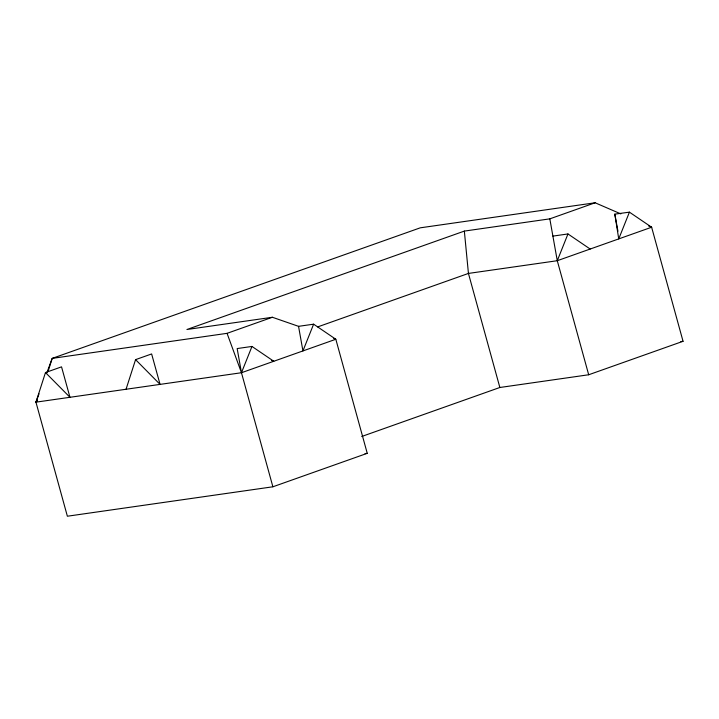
<?xml version="1.0" encoding="UTF-8"?>
<svg xmlns="http://www.w3.org/2000/svg" width="719" height="719" viewBox="0 0 719 719"><rect width="100%" height="100%" fill="white"/><g stroke="black" fill="none" stroke-linecap="round" stroke-linejoin="round"><path stroke-width="1.08" d="M48.236 370.941L52.19 358.386L420.264 227.824L595.134 202.776L620.821 213.894M45.477 372.55L69.968 397.292L61.537 366.852L45.477 372.55L35.95 402.164L67.37 516.224L272.887 486.79L367.247 453.321L335.827 339.26L313.619 324.179L298.547 326.336L272.384 317.268L186.922 329.509L464.348 231.096L549.819 218.855L595.134 202.776M126.041 389.267L135.567 359.644L151.628 353.946L160.058 384.386L135.567 359.644M39.042 393.832L35.95 402.164L241.467 372.73L335.827 339.26L333.76 338.541M46.78 372.981L52.19 358.386L227.06 333.337L272.384 317.268M271.701 360.534L273.795 361.262L251.974 346.441L241.467 372.73L272.887 486.79M313.619 324.179L302.933 350.926L298.547 326.336M629.422 212.15L618.735 238.906L614.826 214.145L629.422 212.15L651.63 227.231L683.05 341.291L588.69 374.761L557.279 260.709L567.965 233.954L590.173 249.035M37.262 400.357L35.95 402.164L37.298 400.474M317.645 326.92L468.437 273.427L557.279 260.709L651.63 227.231L648.547 225.901M361.72 436.487L499.858 387.487L588.69 374.761M552.893 236.111L567.965 233.954M251.974 346.441L237.162 348.562L241.467 372.73L227.06 333.337M680.83 341.615L683.05 341.291M365.027 453.635L367.247 453.321M649.527 226.485L651.63 227.231M499.858 387.487L468.437 273.427L464.348 231.096M614.826 214.145L617.945 231.23M549.819 218.855L557.279 260.709"/></g></svg>
